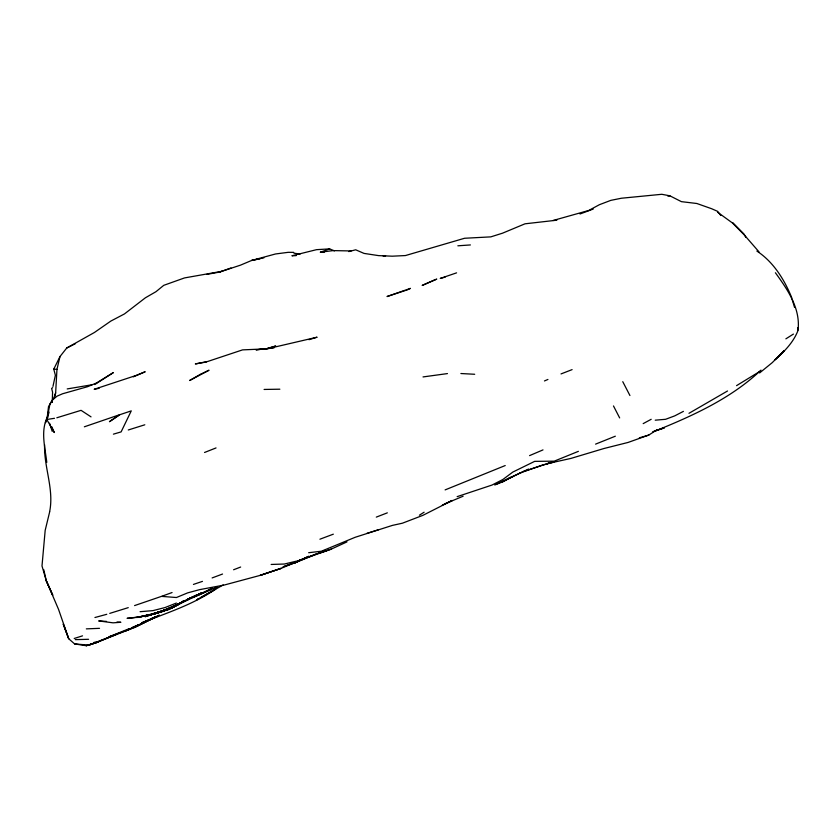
<?xml version="1.0" encoding="UTF-8"?>
<svg xmlns="http://www.w3.org/2000/svg" width="840" height="840" viewBox="0 0 840 840"><rect width="100%" height="100%" fill="white"/><g stroke="black" fill="none" stroke-linecap="round" stroke-linejoin="round"><path stroke-width="1.26" d="M54.359 397.709L55.64 392.931L56.952 369.401L59.997 356.538L66.749 348.002L94.437 332.472L110.849 321.069L124.457 313.929L145.415 297.78L155.988 291.68L163.769 285.327L184.517 277.925L221.771 271.32L240.429 265.178L251.654 260.453L275.51 253.974L288.194 252.326L293.706 252.368M52.248 402.255L52.574 392.112L51.618 388.437L52.689 387.639M49.76 511.108C54.033 488.681 43.859 467.187 44.593 444.759M52.962 386.4L55.377 375.239L53.76 369.138L59.997 356.538M49.749 511.518L45.181 530.345L42 565.961L46.326 580.923L52.71 595.067L46.326 580.923L43.764 569.699M49.077 412.104L46.977 419.465L54.495 418.299M51.891 402.297L52.595 399.84L57.078 396.144L62.601 393.76L87.633 386.683L96.632 382.914L113.327 372.614L94.731 384.562M53.623 398.885L55.64 392.931M47.513 416.735C40.309 431.109 45.118 447.258 46.777 462.346M46.651 419.559L45.465 422.688L47.271 418.205M47.691 417.386L46.568 419.149L54.296 432.537L51.755 426.709M655.032 431.067C692.8 415.769 731.073 398.506 760.977 370.125M759.623 372.939L772.244 362.649L784.161 350.742L774.974 359.772C784.319 351.593 793.496 342.269 798 330.488C800.783 308.637 787.574 289.569 775.394 272.748M183.593 600.841C169.932 610.859 153.037 614.565 136.668 617.547M760.085 371.259L736.554 385.644M183.53 600.999L181.493 602.396L183.603 601.209C166.068 610.523 147.011 617.179 127.071 618.324C145.173 616.497 163.506 612.885 179.55 603.96L173.554 606.354M551.313 462.357L546.62 463.827L570.98 458.399L604.002 448.497L628.058 442.449L648.805 435.068L657.079 429.733M419.412 515.193L424.116 512.211M785.873 338.846L793.422 334.079M510.457 477.298L503.832 481.383L494.76 485.006M178.553 603.54L170.803 608.275L160.335 611.73M184.779 600.684L197.043 594.962M727.524 390.989L688.978 413.312M187.005 599.718L196.938 595.077M217.266 586.992L163.706 610.407L173.009 607.257L183.603 601.209M198.839 598.595L196.581 599.865L223.22 584.955M201.085 597.324L215.722 589.071C193.137 604.517 167.034 612.917 141.792 622.797L149.278 619.51M180.422 602.984L170.803 608.275L149.73 614.975L137.424 617.4L149.499 614.46M158.666 612.003L145.194 616.697L168.672 609.399L196.833 594.899M643.188 423.623L651.178 419.296M201.821 592.63L192.685 597.44L202.524 592.63L194.828 596.305M528.559 469.046L496.346 484.155M683.424 411.369L674.762 415.863L665.606 419.296L655.231 420.179M46.274 580.692L58.548 609.389L68.712 638.757L63.294 624.225L68.712 638.757L74.634 643.933L86.258 645.708L95.645 642.758L134.264 627.543L159.327 615.048M145.121 622.041L125.118 631.008L136.364 626.315L154.875 617.043M408.786 289.191L410.403 288.372L387.019 296.541L405.416 290.483M211.964 588.221L199.322 594.657L187.96 599.099L210.368 589.544M306.82 557.277L294.693 562.947L283.059 566.832L303.566 558.925L281.117 568.365L260.18 575.379L224.353 585.008L199.626 589.638L187.688 592.861L176.431 597.524L161.49 596.369L134.578 605.587M521.136 472.531L501.48 482.213L512.999 476.48M442.334 505.134L452.235 500.462L422.919 515.34L402.392 523.205L392.438 525.389L355.205 537.274L321.416 551.219L308.658 552.71M154.802 617.075L136.364 626.315L158.382 615.951L150.412 619.059M66.749 348.002L75.474 343.644M168.672 609.399L147.315 615.531L168.672 609.399L188.276 599.602M346.994 541.884L331.212 549.139L297.959 560.9L316.502 553.833M308.627 556.227L294.693 562.947L316.113 554.179M173.009 607.257L152.061 614.229L161.679 611.783L168.672 608.465M174.5 605.714L180.327 602.952M463.134 496.209L444.497 504.042M188.359 599.036L202.451 592.63M159.38 611.825L154.654 613.904L161.469 611.226M544.457 380.951L547.922 379.449M133.339 376.845L145.194 371.742L136.153 375.438L94.206 389.277L99.141 388.3M543.008 449.894L529.578 455.616M505.218 465.549L445.116 489.899M317.247 553.739L325.101 550.421M578.372 451.353L554.222 461.16L534.67 461.36L512.82 472.07L502.866 479.504L492.03 485.048L457.139 496.65M593.198 209.076L580.03 213.98M128.814 628.824L108.98 636.836L129.675 629.317L138.359 624.887L132.395 627.344M595.581 444.129L615.332 436.202M406.57 290.157L407.978 289.601M204.55 452.477L216.038 447.93M176.379 603.057L165.039 607.551L153.027 610.617L140.081 611.699M561.025 373.926L572.103 369.621M456.582 272.853L440.255 278.429L445.147 277.137M233.594 569.762L240.66 567.032M376.299 517.115L387.334 512.841M520.034 473.004L541.937 465.234L553.896 462.074M333.333 534.177L319.914 539.207M212.132 577.93L222.547 574.035M162.131 596.148L172.064 592.547M206.766 274.397L219.46 272.108L230.969 267.981M324.156 252.41L320.407 252.189L329.627 248.892L334.425 250.877M144.816 424.798L128.289 429.975M219.46 272.108L221.771 271.32M193.441 584.42L202.461 581.375M652.691 431.77L664.314 427.886L654.371 431.109M331.212 549.139L318.181 553.476L326.77 550.694M551.176 462.441L523.341 471.524M366.828 533.389L378.546 529.704M74.214 638.474L82.52 635.849M109.736 613.389L128.258 607.646M308.973 339.675L317.1 337.197L268.779 348.453L255.969 349.839L273.935 347.949M84.357 426.804L119.711 414.677L109.452 421.691L119.648 414.771L131.261 410.876L121.107 431.907L113.411 434.154M149.73 614.975L159.169 612.119L151.914 613.872M265.115 349.178L275.719 345.996L266.291 348.852L242.54 349.881L207.648 361.494L195.342 363.93L206.525 361.967M639.335 437.829L648.805 435.068M106.785 614.292L94.941 617.516M56.826 417.774L81.07 410.34L91.035 416.871M348.768 251.591L355.709 249.805L364.035 253.407L378.536 255.612L392.269 256.19L405.426 255.559L464.552 238.266L490.812 236.87L502.53 233.184L525.021 223.808L556.857 220.185M553.046 220.5L588.693 210.483L599.413 204.697L610.827 200.361L621.422 198.23L661.794 194.292L669.9 195.825L681.419 201.653L696.843 203.501L711.679 208.74L717.644 211.376L720.815 215.481M145.74 615.636L161.679 611.783M296.51 561.13L284.413 564.029L271.152 564.449M260.211 258.605L251.654 260.453L260.243 258.678M92.148 384.741L67.2 388.931M261.44 258.332L263.897 257.849M667.895 196.151L669.9 195.825M447.447 373.59L423.024 376.929M320.407 252.189L333.113 250.603L351.141 250.95M383.177 256.064L385.613 255.843M94.08 642.327L97.965 642.012L115.973 634.462L89.471 644.857L98.532 641.781L86.258 645.708L97.965 642.012L88.641 645.089L74.634 643.933M457.853 245.805L470.39 244.944M329.627 248.892L316.533 249.669L291.911 255.78L296.247 255.612M264.096 389.445L279.856 389.193M86.331 628.876L99.53 628.331M75.285 639.639L88.578 639.293M460.887 373.527L474.695 374.272M106.533 621.411L98.711 620.938L113.064 622.828L120.866 622.283L116.96 622.051M53.76 369.138L56.952 369.401M293.927 253.197L300.132 254.037M717.581 212.184L732.47 222.989L744.314 234.99L758.982 251.843M756.872 251.066C773.42 261.849 784.497 279.772 791.784 297.822M732.784 222.695L743.957 233.993L745.899 237.332M622.766 381.675L629.926 395.524M613.484 405.951L619.658 417.921M49.571 423.224L52.196 431.382M792.099 299.103L794.514 307.293M797.591 327.82L797.822 330.267M48.531 406.55L46.977 419.465L49.959 403.893L52.595 399.84L48.531 406.55M200.214 374.409L189.641 380.51L209.024 370.23L200.214 374.409M153.793 617.568L134.264 627.543L153.793 617.568M433.282 280.518L422.153 285.443L436.769 279.111L433.282 280.518M281.117 568.365L260.18 575.379L281.117 568.365"/></g></svg>
